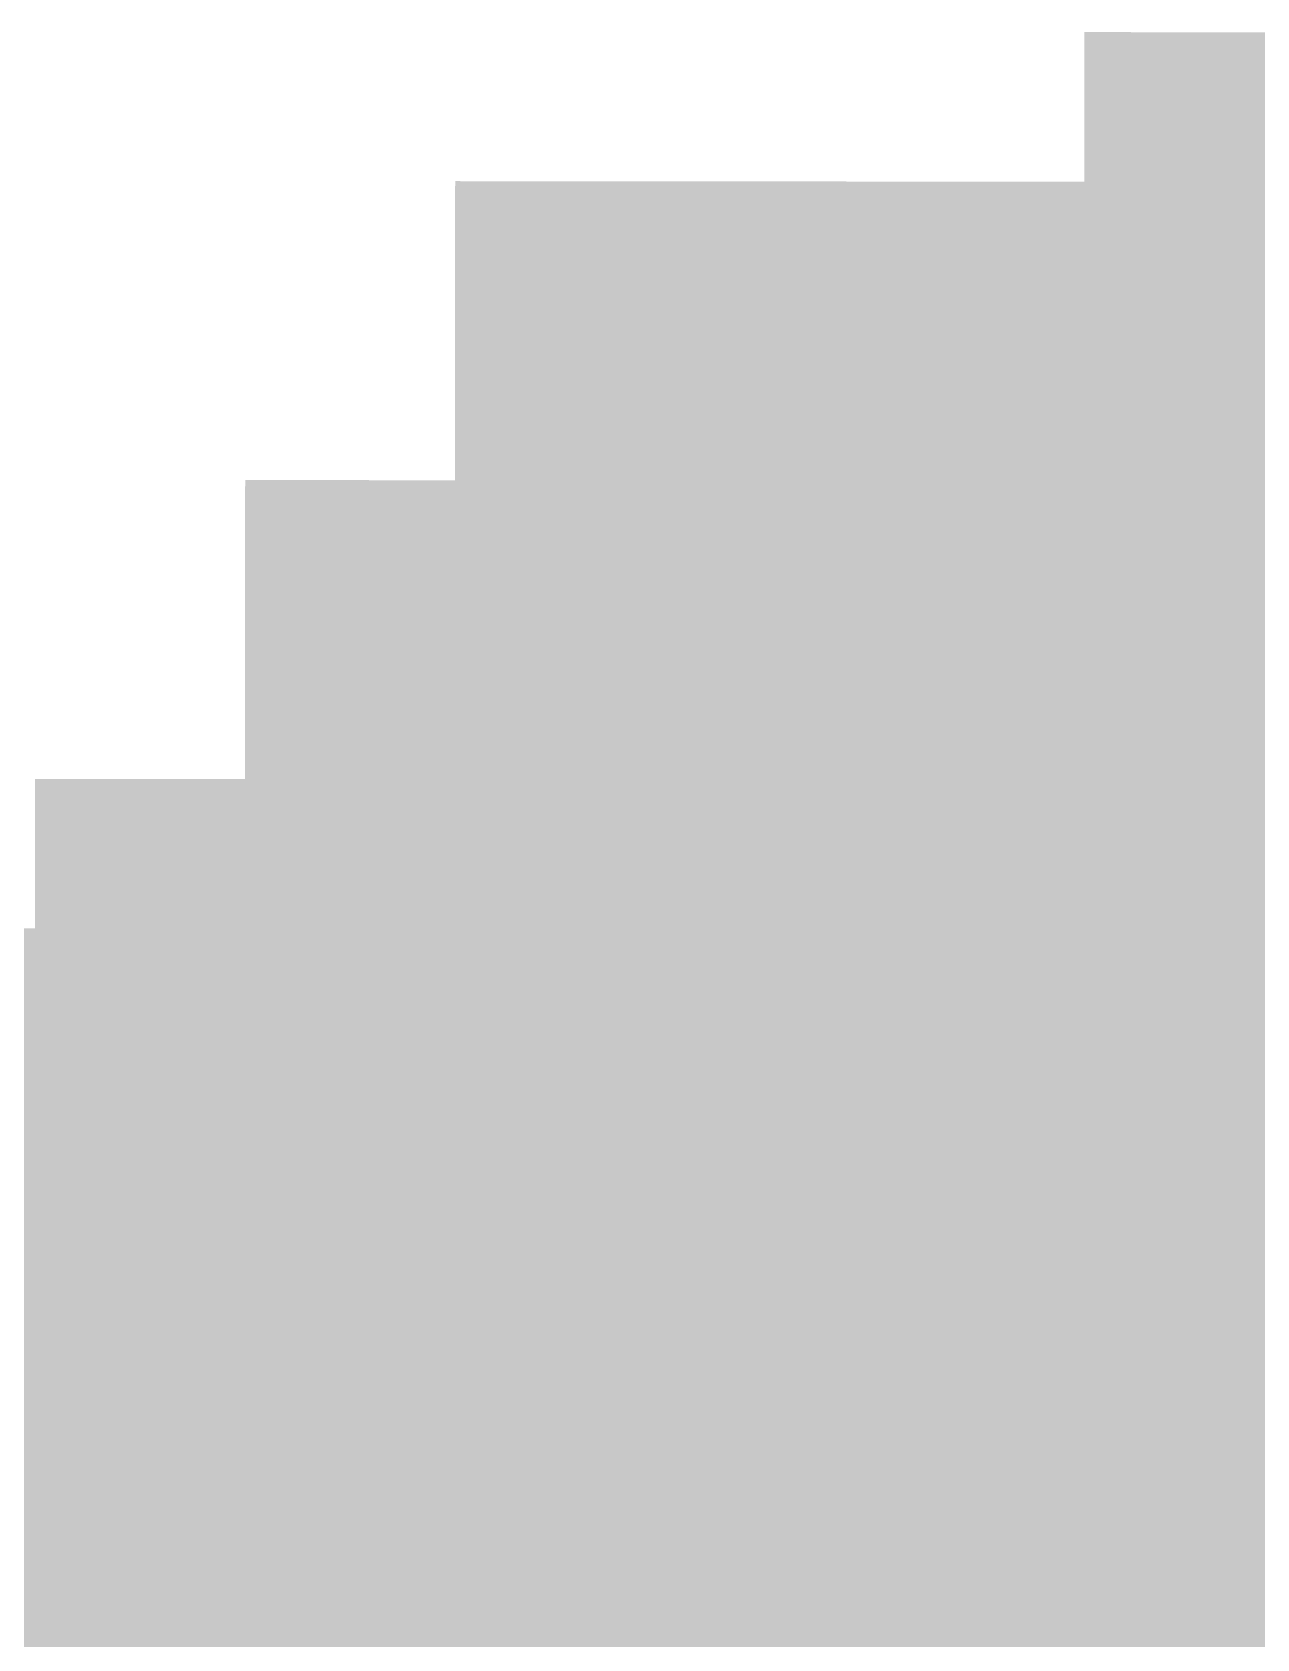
# Model space of a CAD drawing. Header units: inches. Extents: x 267136 to 306747, y 5028981 to 5062930.
# Drawn here: x 297974 to 300818, y 5055380 to 5059111 of the extents above; entities that cross this region are included whole.
import ezdxf

# ---------------------------------------------------------------- set-up
doc = ezdxf.new("R2010")
doc.units = ezdxf.units.IN
doc.header["$MEASUREMENT"] = 0

msp = doc.modelspace()

# ---------------------------------------------------------------- hatches: boundary and pattern name
for points in [[(300904.177, 5058763.413), (300839.247, 5058763.454), (300774.316, 5058763.496), (300709.386, 5058763.538), (300644.456, 5058763.581), (300579.525, 5058763.624), (300449.665, 5058763.714), (300417.199, 5058763.736), (300417.232, 5058810.042), (300417.297, 5058902.653), (300417.362, 5058995.265), (300417.427, 5059087.876), (300417.443, 5059111.029), (300449.907, 5059111.007), (300514.833, 5059110.962), (300579.76, 5059110.917), (300709.614, 5059110.831), (300774.541, 5059110.789), (300839.467, 5059110.747), (300904.394, 5059110.706), (300904.379, 5059087.554), (300904.322, 5058994.942), (300904.264, 5058902.33), (300904.206, 5058809.719), (300904.177, 5058763.413)], [(299442.946, 5058417.203), (299410.479, 5058417.231), (299280.611, 5058417.345), (299215.677, 5058417.402), (299150.743, 5058417.461), (299085.809, 5058417.521), (299020.875, 5058417.58), (298955.941, 5058417.641), (298955.962, 5058440.793), (298956.049, 5058533.404), (298956.136, 5058626.016), (298956.222, 5058718.628), (298956.266, 5058764.934), (299021.196, 5058764.873), (299086.127, 5058764.813), (299215.987, 5058764.695), (299280.918, 5058764.638), (299345.848, 5058764.581), (299410.779, 5058764.524), (299443.244, 5058764.496), (299443.204, 5058718.19), (299443.125, 5058625.579), (299443.045, 5058532.968), (299442.966, 5058440.356), (299442.946, 5058417.203)], [(299929.951, 5058416.805), (299865.017, 5058416.855), (299800.083, 5058416.907), (299670.215, 5058417.013), (299605.281, 5058417.066), (299475.413, 5058417.176), (299442.946, 5058417.203), (299442.966, 5058440.356), (299443.045, 5058532.968), (299443.125, 5058625.579), (299443.204, 5058718.19), (299443.244, 5058764.496), (299475.709, 5058764.469), (299540.639, 5058764.413), (299605.57, 5058764.359), (299670.5, 5058764.306), (299735.43, 5058764.252), (299800.361, 5058764.2), (299865.291, 5058764.148), (299930.221, 5058764.098), (299930.113, 5058625.18), (299930.041, 5058532.568), (299929.969, 5058439.957), (299929.951, 5058416.805)], [(300416.956, 5058416.443), (300384.488, 5058416.467), (300319.555, 5058416.513), (300189.687, 5058416.607), (300124.752, 5058416.655), (300059.819, 5058416.704), (299994.885, 5058416.754), (299929.951, 5058416.805), (299929.969, 5058439.957), (299930.041, 5058532.568), (299930.221, 5058764.098), (299995.152, 5058764.047), (300060.082, 5058763.997), (300125.013, 5058763.948), (300189.943, 5058763.9), (300254.874, 5058763.853), (300384.734, 5058763.759), (300417.199, 5058763.736), (300417.167, 5058717.431), (300417.102, 5058624.819), (300416.972, 5058439.597), (300416.956, 5058416.443)], [(300903.96, 5058416.12), (300839.026, 5058416.161), (300774.092, 5058416.203), (300709.159, 5058416.245), (300644.225, 5058416.288), (300579.291, 5058416.332), (300514.356, 5058416.376), (300449.422, 5058416.421), (300416.956, 5058416.443), (300416.972, 5058439.597), (300417.102, 5058624.819), (300417.167, 5058717.431), (300417.199, 5058763.736), (300449.665, 5058763.714), (300579.525, 5058763.624), (300644.456, 5058763.581), (300709.386, 5058763.538), (300774.316, 5058763.496), (300839.247, 5058763.454), (300904.177, 5058763.413), (300904.148, 5058717.107), (300904.09, 5058624.496), (300904.033, 5058531.885), (300903.975, 5058439.273), (300903.96, 5058416.12)], [(299442.647, 5058069.911), (299410.179, 5058069.938), (299345.241, 5058069.995), (299280.303, 5058070.053), (299215.366, 5058070.11), (299150.428, 5058070.169), (299085.491, 5058070.228), (299020.553, 5058070.287), (298955.615, 5058070.348), (298955.789, 5058255.57), (298955.876, 5058348.182), (298955.941, 5058417.641), (299020.875, 5058417.58), (299085.809, 5058417.521), (299150.743, 5058417.461), (299215.677, 5058417.402), (299345.545, 5058417.288), (299410.479, 5058417.231), (299442.946, 5058417.203), (299442.886, 5058347.745), (299442.807, 5058255.134), (299442.727, 5058162.522), (299442.647, 5058069.911)], [(299929.68, 5058069.512), (299864.742, 5058069.562), (299799.804, 5058069.614), (299734.867, 5058069.667), (299604.991, 5058069.773), (299540.054, 5058069.828), (299475.116, 5058069.883), (299442.647, 5058069.911), (299442.727, 5058162.522), (299442.807, 5058255.134), (299442.886, 5058347.745), (299442.946, 5058417.203), (299475.413, 5058417.176), (299605.281, 5058417.066), (299735.149, 5058416.96), (299800.083, 5058416.907), (299865.017, 5058416.855), (299929.951, 5058416.805), (299929.896, 5058347.346), (299929.824, 5058254.734), (299929.68, 5058069.512)], [(300416.711, 5058069.15), (300384.243, 5058069.174), (300319.305, 5058069.22), (300254.368, 5058069.267), (300189.43, 5058069.314), (300124.492, 5058069.363), (300059.555, 5058069.412), (299994.617, 5058069.462), (299929.68, 5058069.512), (299929.824, 5058254.734), (299929.896, 5058347.346), (299929.951, 5058416.805), (299994.885, 5058416.754), (300059.819, 5058416.704), (300124.752, 5058416.655), (300189.687, 5058416.607), (300319.555, 5058416.513), (300384.488, 5058416.467), (300416.956, 5058416.443), (300416.907, 5058346.985), (300416.777, 5058161.763), (300416.711, 5058069.15)], [(300903.744, 5058068.828), (300838.806, 5058068.869), (300773.869, 5058068.91), (300708.931, 5058068.952), (300643.993, 5058068.995), (300579.056, 5058069.039), (300514.118, 5058069.083), (300449.181, 5058069.128), (300416.711, 5058069.15), (300416.777, 5058161.763), (300416.907, 5058346.985), (300416.956, 5058416.443), (300449.422, 5058416.421), (300514.356, 5058416.376), (300579.291, 5058416.332), (300644.225, 5058416.288), (300709.159, 5058416.245), (300774.092, 5058416.203), (300839.026, 5058416.161), (300903.96, 5058416.12), (300903.917, 5058346.662), (300903.859, 5058254.051), (300903.801, 5058161.439), (300903.744, 5058068.828)], [(298955.29, 5057723.056), (298890.349, 5057723.116), (298825.408, 5057723.179), (298760.467, 5057723.241), (298695.526, 5057723.304), (298630.584, 5057723.368), (298565.643, 5057723.433), (298500.702, 5057723.497), (298468.231, 5057723.53), (298468.302, 5057792.989), (298468.396, 5057885.601), (298468.49, 5057978.212), (298468.583, 5058070.823), (298501.052, 5058070.79), (298565.99, 5058070.725), (298630.927, 5058070.66), (298695.865, 5058070.597), (298760.803, 5058070.533), (298825.74, 5058070.471), (298890.678, 5058070.409), (298955.615, 5058070.348), (298955.529, 5057977.736), (298955.355, 5057792.514), (298955.29, 5057723.056)], [(299442.35, 5057722.618), (299409.879, 5057722.646), (299279.997, 5057722.76), (299215.055, 5057722.817), (299150.114, 5057722.876), (299085.173, 5057722.936), (299020.232, 5057722.995), (298955.29, 5057723.056), (298955.355, 5057792.514), (298955.529, 5057977.736), (298955.615, 5058070.348), (299020.553, 5058070.287), (299085.491, 5058070.228), (299150.428, 5058070.169), (299215.366, 5058070.11), (299280.303, 5058070.053), (299345.241, 5058069.995), (299410.179, 5058069.938), (299442.647, 5058069.911), (299442.568, 5057977.3), (299442.489, 5057884.688), (299442.409, 5057792.077), (299442.35, 5057722.618)], [(299929.409, 5057722.22), (299864.468, 5057722.271), (299799.526, 5057722.322), (299734.585, 5057722.374), (299669.644, 5057722.428), (299604.703, 5057722.481), (299539.761, 5057722.535), (299474.82, 5057722.591), (299442.35, 5057722.618), (299442.409, 5057792.077), (299442.489, 5057884.688), (299442.568, 5057977.3), (299442.647, 5058069.911), (299475.116, 5058069.883), (299540.054, 5058069.828), (299604.991, 5058069.773), (299734.867, 5058069.667), (299799.804, 5058069.614), (299864.742, 5058069.562), (299929.68, 5058069.512), (299929.607, 5057976.9), (299929.463, 5057791.678), (299929.409, 5057722.22)], [(300416.468, 5057721.858), (300383.997, 5057721.881), (300254.115, 5057721.975), (300189.173, 5057722.022), (300124.232, 5057722.07), (300059.291, 5057722.119), (299994.35, 5057722.169), (299929.409, 5057722.22), (299929.463, 5057791.678), (299929.607, 5057976.9), (299929.68, 5058069.512), (299994.617, 5058069.462), (300059.555, 5058069.412), (300124.492, 5058069.363), (300189.43, 5058069.314), (300254.368, 5058069.267), (300319.305, 5058069.22), (300384.243, 5058069.174), (300416.711, 5058069.15), (300416.646, 5057976.539), (300416.582, 5057883.928), (300416.517, 5057791.317), (300416.468, 5057721.858)], [(300903.527, 5057721.535), (300838.585, 5057721.576), (300773.645, 5057721.618), (300708.703, 5057721.66), (300578.821, 5057721.746), (300513.879, 5057721.791), (300448.938, 5057721.836), (300416.468, 5057721.858), (300416.517, 5057791.317), (300416.582, 5057883.928), (300416.646, 5057976.539), (300416.711, 5058069.15), (300449.181, 5058069.128), (300514.118, 5058069.083), (300579.056, 5058069.039), (300643.993, 5058068.995), (300708.931, 5058068.952), (300773.869, 5058068.91), (300838.806, 5058068.869), (300903.744, 5058068.828), (300903.686, 5057976.217), (300903.628, 5057883.605), (300903.57, 5057790.994), (300903.527, 5057721.535)], [(298954.965, 5057375.763), (298890.021, 5057375.824), (298760.131, 5057375.948), (298695.186, 5057376.012), (298630.241, 5057376.075), (298565.296, 5057376.14), (298500.352, 5057376.205), (298467.879, 5057376.238), (298467.926, 5057422.544), (298468.02, 5057515.155), (298468.114, 5057607.767), (298468.208, 5057700.378), (298468.231, 5057723.53), (298500.702, 5057723.497), (298565.643, 5057723.433), (298630.584, 5057723.368), (298695.526, 5057723.304), (298760.467, 5057723.241), (298825.408, 5057723.179), (298890.349, 5057723.116), (298955.29, 5057723.056), (298955.269, 5057699.902), (298955.095, 5057514.68), (298955.009, 5057422.068), (298954.965, 5057375.763)], [(299442.052, 5057375.326), (299409.579, 5057375.354), (299344.634, 5057375.41), (299279.689, 5057375.468), (299214.745, 5057375.525), (299084.855, 5057375.643), (298954.965, 5057375.763), (298955.009, 5057422.068), (298955.095, 5057514.68), (298955.269, 5057699.902), (298955.29, 5057723.056), (299020.232, 5057722.995), (299085.173, 5057722.936), (299150.114, 5057722.876), (299215.055, 5057722.817), (299279.997, 5057722.76), (299409.879, 5057722.646), (299442.35, 5057722.618), (299442.33, 5057699.466), (299442.25, 5057606.854), (299442.171, 5057514.243), (299442.091, 5057421.632), (299442.052, 5057375.326)], [(299929.138, 5057374.927), (299864.193, 5057374.979), (299799.248, 5057375.03), (299734.303, 5057375.082), (299669.358, 5057375.135), (299604.414, 5057375.188), (299539.469, 5057375.243), (299474.524, 5057375.299), (299442.052, 5057375.326), (299442.091, 5057421.632), (299442.171, 5057514.243), (299442.25, 5057606.854), (299442.33, 5057699.466), (299442.35, 5057722.618), (299474.82, 5057722.591), (299539.761, 5057722.535), (299604.703, 5057722.481), (299669.644, 5057722.428), (299734.585, 5057722.374), (299799.526, 5057722.322), (299864.468, 5057722.271), (299929.409, 5057722.22), (299929.391, 5057699.066), (299929.318, 5057606.455), (299929.246, 5057513.844), (299929.174, 5057421.232), (299929.138, 5057374.927)], [(300416.224, 5057374.566), (300383.751, 5057374.589), (300318.807, 5057374.636), (300253.862, 5057374.683), (300188.917, 5057374.729), (300059.027, 5057374.827), (299994.083, 5057374.877), (299929.138, 5057374.927), (299929.174, 5057421.232), (299929.246, 5057513.844), (299929.318, 5057606.455), (299929.391, 5057699.066), (299929.409, 5057722.22), (299994.35, 5057722.169), (300059.291, 5057722.119), (300124.232, 5057722.07), (300189.173, 5057722.022), (300254.115, 5057721.975), (300383.997, 5057721.881), (300416.468, 5057721.858), (300416.452, 5057698.706), (300416.387, 5057606.095), (300416.321, 5057513.483), (300416.256, 5057420.872), (300416.224, 5057374.566)], [(300903.31, 5057374.243), (300838.365, 5057374.284), (300773.42, 5057374.325), (300708.476, 5057374.368), (300578.586, 5057374.454), (300448.696, 5057374.544), (300416.224, 5057374.566), (300416.256, 5057420.872), (300416.321, 5057513.483), (300416.387, 5057606.095), (300416.452, 5057698.706), (300416.468, 5057721.858), (300448.938, 5057721.836), (300513.879, 5057721.791), (300578.821, 5057721.746), (300708.703, 5057721.66), (300773.645, 5057721.618), (300838.585, 5057721.576), (300903.527, 5057721.535), (300903.513, 5057698.383), (300903.455, 5057605.771), (300903.339, 5057420.549), (300903.31, 5057374.243)], [(298467.527, 5057028.946), (298435.053, 5057028.979), (298370.104, 5057029.046), (298305.156, 5057029.113), (298240.207, 5057029.181), (298175.259, 5057029.249), (298110.31, 5057029.318), (298045.362, 5057029.389), (297980.414, 5057029.459), (297980.439, 5057052.612), (297980.742, 5057330.445), (297980.793, 5057376.751), (298045.738, 5057376.681), (298110.682, 5057376.61), (298175.627, 5057376.541), (298305.517, 5057376.405), (298435.407, 5057376.271), (298467.879, 5057376.238), (298467.832, 5057329.933), (298467.738, 5057237.321), (298467.55, 5057052.099), (298467.527, 5057028.946)], [(298954.64, 5057028.471), (298889.692, 5057028.532), (298824.743, 5057028.594), (298759.795, 5057028.656), (298694.846, 5057028.72), (298629.898, 5057028.783), (298564.949, 5057028.848), (298500.001, 5057028.913), (298467.527, 5057028.946), (298467.55, 5057052.099), (298467.738, 5057237.321), (298467.832, 5057329.933), (298467.879, 5057376.238), (298500.352, 5057376.205), (298565.296, 5057376.14), (298630.241, 5057376.075), (298695.186, 5057376.012), (298760.131, 5057375.948), (298890.021, 5057375.824), (298954.965, 5057375.763), (298954.922, 5057329.458), (298954.835, 5057236.847), (298954.749, 5057144.235), (298954.662, 5057051.624), (298954.64, 5057028.471)], [(299441.753, 5057028.034), (299409.279, 5057028.062), (299344.331, 5057028.118), (299279.382, 5057028.176), (299214.434, 5057028.233), (299149.486, 5057028.292), (299084.537, 5057028.351), (299019.589, 5057028.41), (298954.64, 5057028.471), (298954.662, 5057051.624), (298954.749, 5057144.235), (298954.835, 5057236.847), (298954.922, 5057329.458), (298954.965, 5057375.763), (299084.855, 5057375.643), (299214.745, 5057375.525), (299279.689, 5057375.468), (299344.634, 5057375.41), (299409.579, 5057375.354), (299442.052, 5057375.326), (299442.012, 5057329.021), (299441.932, 5057236.409), (299441.853, 5057143.798), (299441.773, 5057051.187), (299441.753, 5057028.034)], [(299928.867, 5057027.635), (299863.918, 5057027.687), (299798.97, 5057027.738), (299734.021, 5057027.79), (299604.125, 5057027.896), (299539.176, 5057027.951), (299474.228, 5057028.006), (299441.753, 5057028.034), (299441.773, 5057051.187), (299441.853, 5057143.798), (299441.932, 5057236.409), (299442.012, 5057329.021), (299442.052, 5057375.326), (299474.524, 5057375.299), (299539.469, 5057375.243), (299604.414, 5057375.188), (299669.358, 5057375.135), (299734.303, 5057375.082), (299799.248, 5057375.03), (299864.193, 5057374.979), (299929.138, 5057374.927), (299929.102, 5057328.621), (299929.029, 5057236.011), (299928.957, 5057143.399), (299928.885, 5057050.788), (299928.867, 5057027.635)], [(300415.98, 5057027.274), (300383.506, 5057027.297), (300318.558, 5057027.344), (300253.609, 5057027.391), (300188.661, 5057027.437), (300123.712, 5057027.486), (300058.764, 5057027.535), (299993.815, 5057027.585), (299928.867, 5057027.635), (299928.885, 5057050.788), (299928.957, 5057143.399), (299929.029, 5057236.011), (299929.102, 5057328.621), (299929.138, 5057374.927), (299994.083, 5057374.877), (300059.027, 5057374.827), (300188.917, 5057374.729), (300253.862, 5057374.683), (300318.807, 5057374.636), (300383.751, 5057374.589), (300416.224, 5057374.566), (300416.191, 5057328.261), (300416.126, 5057235.649), (300416.062, 5057143.038), (300415.997, 5057050.427), (300415.98, 5057027.274)], [(300903.093, 5057026.951), (300838.145, 5057026.992), (300773.197, 5057027.033), (300708.248, 5057027.076), (300643.3, 5057027.119), (300578.351, 5057027.162), (300513.403, 5057027.206), (300448.454, 5057027.251), (300415.98, 5057027.274), (300415.997, 5057050.427), (300416.062, 5057143.038), (300416.126, 5057235.649), (300416.191, 5057328.261), (300416.224, 5057374.566), (300448.696, 5057374.544), (300578.586, 5057374.454), (300708.476, 5057374.368), (300773.42, 5057374.325), (300903.31, 5057374.243), (300903.281, 5057327.937), (300903.224, 5057235.326), (300903.108, 5057050.104), (300903.093, 5057026.951)], [(297980.034, 5056682.167), (297915.082, 5056682.238), (297850.13, 5056682.311), (297785.178, 5056682.383), (297720.226, 5056682.456), (297590.322, 5056682.604), (297525.37, 5056682.681), (297492.894, 5056682.718), (297493.002, 5056775.329), (297493.111, 5056867.94), (297493.219, 5056960.552), (297493.3, 5057030.01), (297525.774, 5057029.972), (297590.723, 5057029.896), (297655.671, 5057029.822), (297720.62, 5057029.748), (297785.568, 5057029.675), (297850.517, 5057029.603), (297915.465, 5057029.53), (297980.414, 5057029.459), (297980.338, 5056960.001), (297980.237, 5056867.39), (297980.135, 5056774.778), (297980.034, 5056682.167)], [(298467.175, 5056681.654), (298434.699, 5056681.687), (298369.747, 5056681.754), (298304.794, 5056681.821), (298239.843, 5056681.889), (298174.89, 5056681.957), (298109.938, 5056682.026), (298044.986, 5056682.097), (297980.034, 5056682.167), (297980.135, 5056774.778), (297980.237, 5056867.39), (297980.338, 5056960.001), (297980.414, 5057029.459), (298045.362, 5057029.389), (298110.31, 5057029.318), (298175.259, 5057029.249), (298240.207, 5057029.181), (298305.156, 5057029.113), (298370.104, 5057029.046), (298435.053, 5057028.979), (298467.527, 5057028.946), (298467.456, 5056959.487), (298467.363, 5056866.877), (298467.269, 5056774.266), (298467.175, 5056681.654)], [(298954.315, 5056681.18), (298889.363, 5056681.24), (298759.459, 5056681.364), (298694.507, 5056681.428), (298629.555, 5056681.491), (298564.603, 5056681.557), (298499.651, 5056681.621), (298467.175, 5056681.654), (298467.269, 5056774.266), (298467.363, 5056866.877), (298467.456, 5056959.487), (298467.527, 5057028.946), (298500.001, 5057028.913), (298564.949, 5057028.848), (298629.898, 5057028.783), (298694.846, 5057028.72), (298759.795, 5057028.656), (298824.743, 5057028.594), (298889.692, 5057028.532), (298954.64, 5057028.471), (298954.575, 5056959.013), (298954.489, 5056866.401), (298954.402, 5056773.79), (298954.315, 5056681.18)], [(299441.456, 5056680.742), (299408.979, 5056680.771), (299344.027, 5056680.826), (299279.075, 5056680.884), (299214.123, 5056680.941), (299084.219, 5056681.059), (299019.267, 5056681.119), (298954.315, 5056681.18), (298954.402, 5056773.79), (298954.489, 5056866.401), (298954.575, 5056959.013), (298954.64, 5057028.471), (299019.589, 5057028.41), (299084.537, 5057028.351), (299149.486, 5057028.292), (299214.434, 5057028.233), (299279.382, 5057028.176), (299344.331, 5057028.118), (299409.279, 5057028.062), (299441.753, 5057028.034), (299441.694, 5056958.576), (299441.615, 5056865.965), (299441.535, 5056773.354), (299441.456, 5056680.742)], [(299928.596, 5056680.344), (299863.644, 5056680.395), (299798.692, 5056680.446), (299733.74, 5056680.498), (299668.788, 5056680.552), (299603.836, 5056680.605), (299538.884, 5056680.659), (299473.931, 5056680.715), (299441.456, 5056680.742), (299441.535, 5056773.354), (299441.615, 5056865.965), (299441.694, 5056958.576), (299441.753, 5057028.034), (299474.228, 5057028.006), (299539.176, 5057027.951), (299604.125, 5057027.896), (299734.021, 5057027.79), (299798.97, 5057027.738), (299863.918, 5057027.687), (299928.867, 5057027.635), (299928.812, 5056958.177), (299928.74, 5056865.565), (299928.668, 5056772.954), (299928.596, 5056680.344)], [(300415.736, 5056679.982), (300383.26, 5056680.005), (300253.356, 5056680.099), (300188.404, 5056680.146), (300123.452, 5056680.194), (300058.5, 5056680.243), (299993.548, 5056680.293), (299928.596, 5056680.344), (299928.668, 5056772.954), (299928.74, 5056865.565), (299928.812, 5056958.177), (299928.867, 5057027.635), (299993.815, 5057027.585), (300058.764, 5057027.535), (300123.712, 5057027.486), (300188.661, 5057027.437), (300253.609, 5057027.391), (300318.558, 5057027.344), (300383.506, 5057027.297), (300415.98, 5057027.274), (300415.931, 5056957.815), (300415.866, 5056865.204), (300415.801, 5056772.594), (300415.736, 5056679.982)], [(300902.876, 5056679.659), (300837.925, 5056679.7), (300708.021, 5056679.784), (300643.068, 5056679.827), (300578.116, 5056679.87), (300513.165, 5056679.915), (300448.212, 5056679.96), (300415.736, 5056679.982), (300415.801, 5056772.594), (300415.866, 5056865.204), (300415.931, 5056957.815), (300415.98, 5057027.274), (300448.454, 5057027.251), (300513.403, 5057027.206), (300578.351, 5057027.162), (300643.3, 5057027.119), (300708.248, 5057027.076), (300773.197, 5057027.033), (300903.093, 5057026.951), (300903.05, 5056957.493), (300902.992, 5056864.882), (300902.935, 5056772.271), (300902.876, 5056679.659)], [(297979.655, 5056334.876), (297914.699, 5056334.947), (297849.744, 5056335.019), (297719.832, 5056335.165), (297654.877, 5056335.238), (297589.921, 5056335.313), (297524.965, 5056335.389), (297492.488, 5056335.427), (297492.569, 5056404.885), (297492.677, 5056497.496), (297492.786, 5056590.107), (297492.894, 5056682.718), (297525.37, 5056682.681), (297590.322, 5056682.604), (297720.226, 5056682.456), (297785.178, 5056682.383), (297850.13, 5056682.311), (297915.082, 5056682.238), (297980.034, 5056682.167), (297979.731, 5056404.334), (297979.655, 5056334.876)], [(298466.823, 5056334.362), (298434.345, 5056334.396), (298369.389, 5056334.462), (298304.433, 5056334.529), (298239.478, 5056334.598), (298174.522, 5056334.666), (298109.566, 5056334.735), (298044.611, 5056334.805), (297979.655, 5056334.876), (297979.731, 5056404.334), (297980.034, 5056682.167), (298044.986, 5056682.097), (298109.938, 5056682.026), (298174.89, 5056681.957), (298239.843, 5056681.889), (298304.794, 5056681.821), (298369.747, 5056681.754), (298434.699, 5056681.687), (298467.175, 5056681.654), (298466.893, 5056403.821), (298466.823, 5056334.362)], [(298953.99, 5056333.888), (298889.034, 5056333.948), (298824.079, 5056334.011), (298759.123, 5056334.073), (298694.167, 5056334.136), (298629.212, 5056334.2), (298499.3, 5056334.33), (298466.823, 5056334.362), (298466.893, 5056403.821), (298467.175, 5056681.654), (298499.651, 5056681.621), (298564.603, 5056681.557), (298629.555, 5056681.491), (298694.507, 5056681.428), (298759.459, 5056681.364), (298889.363, 5056681.24), (298954.315, 5056681.18), (298954.228, 5056588.568), (298954.142, 5056495.957), (298954.055, 5056403.346), (298953.99, 5056333.888)], [(299441.157, 5056333.45), (299408.68, 5056333.479), (299343.724, 5056333.535), (299278.768, 5056333.592), (299213.813, 5056333.649), (299148.857, 5056333.708), (299083.901, 5056333.768), (299018.946, 5056333.827), (298953.99, 5056333.888), (298954.055, 5056403.346), (298954.142, 5056495.957), (298954.228, 5056588.568), (298954.315, 5056681.18), (299019.267, 5056681.119), (299084.219, 5056681.059), (299214.123, 5056680.941), (299279.075, 5056680.884), (299344.027, 5056680.826), (299408.979, 5056680.771), (299441.456, 5056680.742), (299441.376, 5056588.131), (299441.297, 5056495.52), (299441.217, 5056402.909), (299441.157, 5056333.45)], [(299928.325, 5056333.052), (299863.369, 5056333.103), (299798.414, 5056333.154), (299668.502, 5056333.26), (299603.547, 5056333.313), (299473.635, 5056333.423), (299441.157, 5056333.45), (299441.217, 5056402.909), (299441.297, 5056495.52), (299441.376, 5056588.131), (299441.456, 5056680.742), (299473.931, 5056680.715), (299538.884, 5056680.659), (299603.836, 5056680.605), (299668.788, 5056680.552), (299733.74, 5056680.498), (299798.692, 5056680.446), (299928.596, 5056680.344), (299928.524, 5056587.732), (299928.451, 5056495.121), (299928.379, 5056402.51), (299928.325, 5056333.052)], [(300415.493, 5056332.69), (300383.015, 5056332.714), (300318.059, 5056332.76), (300253.104, 5056332.807), (300188.147, 5056332.854), (300123.192, 5056332.902), (300058.236, 5056332.951), (299993.281, 5056333.001), (299928.325, 5056333.052), (299928.379, 5056402.51), (299928.451, 5056495.121), (299928.524, 5056587.732), (299928.596, 5056680.344), (299993.548, 5056680.293), (300058.5, 5056680.243), (300123.452, 5056680.194), (300188.404, 5056680.146), (300318.308, 5056680.052), (300383.26, 5056680.005), (300415.736, 5056679.982), (300415.541, 5056402.149), (300415.493, 5056332.69)], [(300902.66, 5056332.367), (300837.704, 5056332.408), (300772.749, 5056332.45), (300707.793, 5056332.492), (300642.837, 5056332.535), (300577.882, 5056332.579), (300512.926, 5056332.623), (300447.97, 5056332.668), (300415.493, 5056332.69), (300415.541, 5056402.149), (300415.736, 5056679.982), (300448.212, 5056679.96), (300513.165, 5056679.915), (300578.116, 5056679.87), (300643.068, 5056679.827), (300708.021, 5056679.784), (300837.925, 5056679.7), (300902.876, 5056679.659), (300902.819, 5056587.048), (300902.703, 5056401.826), (300902.66, 5056332.367)], [(297979.276, 5055987.584), (297914.317, 5055987.655), (297849.357, 5055987.728), (297784.398, 5055987.8), (297719.439, 5055987.873), (297654.479, 5055987.947), (297589.52, 5055988.021), (297524.561, 5055988.097), (297492.081, 5055988.135), (297492.135, 5056034.44), (297492.244, 5056127.052), (297492.352, 5056219.663), (297492.46, 5056312.273), (297492.488, 5056335.427), (297524.965, 5056335.389), (297589.921, 5056335.313), (297654.877, 5056335.238), (297719.832, 5056335.165), (297849.744, 5056335.019), (297914.699, 5056334.947), (297979.655, 5056334.876), (297979.63, 5056311.723), (297979.529, 5056219.111), (297979.427, 5056126.501), (297979.326, 5056033.89), (297979.276, 5055987.584)], [(298466.47, 5055987.071), (298433.991, 5055987.104), (298369.031, 5055987.171), (298304.072, 5055987.238), (298174.154, 5055987.374), (298109.194, 5055987.443), (298044.235, 5055987.514), (297979.276, 5055987.584), (297979.326, 5056033.89), (297979.427, 5056126.501), (297979.529, 5056219.111), (297979.63, 5056311.723), (297979.655, 5056334.876), (298044.611, 5056334.805), (298109.566, 5056334.735), (298174.522, 5056334.666), (298239.478, 5056334.598), (298304.433, 5056334.529), (298369.389, 5056334.462), (298434.345, 5056334.396), (298466.823, 5056334.362), (298466.799, 5056311.21), (298466.705, 5056218.599), (298466.611, 5056125.987), (298466.517, 5056033.377), (298466.47, 5055987.071)], [(298953.665, 5055986.596), (298888.706, 5055986.657), (298823.746, 5055986.719), (298758.787, 5055986.781), (298693.828, 5055986.845), (298628.869, 5055986.908), (298563.909, 5055986.973), (298498.95, 5055987.038), (298466.47, 5055987.071), (298466.517, 5056033.377), (298466.611, 5056125.987), (298466.705, 5056218.599), (298466.799, 5056311.21), (298466.823, 5056334.362), (298499.3, 5056334.33), (298629.212, 5056334.2), (298694.167, 5056334.136), (298759.123, 5056334.073), (298824.079, 5056334.011), (298889.034, 5056333.948), (298953.99, 5056333.888), (298953.968, 5056310.734), (298953.882, 5056218.124), (298953.795, 5056125.513), (298953.708, 5056032.901), (298953.665, 5055986.596)], [(299440.86, 5055986.159), (299408.38, 5055986.187), (299343.421, 5055986.243), (299278.461, 5055986.301), (299213.502, 5055986.358), (299148.543, 5055986.417), (299083.583, 5055986.476), (299018.624, 5055986.535), (298953.665, 5055986.596), (298953.708, 5056032.901), (298953.795, 5056125.513), (298953.882, 5056218.124), (298953.968, 5056310.734), (298953.99, 5056333.888), (299018.946, 5056333.827), (299083.901, 5056333.768), (299148.857, 5056333.708), (299213.813, 5056333.649), (299278.768, 5056333.592), (299343.724, 5056333.535), (299408.68, 5056333.479), (299441.157, 5056333.45), (299441.138, 5056310.298), (299441.058, 5056217.687), (299440.979, 5056125.076), (299440.899, 5056032.465), (299440.86, 5055986.159)], [(299928.054, 5055985.76), (299863.095, 5055985.812), (299798.135, 5055985.863), (299733.176, 5055985.915), (299603.258, 5055986.021), (299538.298, 5055986.076), (299473.339, 5055986.131), (299440.86, 5055986.159), (299440.899, 5056032.465), (299440.979, 5056125.076), (299441.058, 5056217.687), (299441.138, 5056310.298), (299441.157, 5056333.45), (299473.635, 5056333.423), (299603.547, 5056333.313), (299668.502, 5056333.26), (299798.414, 5056333.154), (299863.369, 5056333.103), (299928.325, 5056333.052), (299928.307, 5056309.898), (299928.235, 5056217.288), (299928.162, 5056124.677), (299928.09, 5056032.065), (299928.054, 5055985.76)], [(300415.249, 5055985.399), (300382.769, 5055985.422), (300252.851, 5055985.516), (300187.891, 5055985.562), (300057.973, 5055985.66), (299993.013, 5055985.71), (299928.054, 5055985.76), (299928.09, 5056032.065), (299928.162, 5056124.677), (299928.235, 5056217.288), (299928.307, 5056309.898), (299928.325, 5056333.052), (299993.281, 5056333.001), (300058.236, 5056332.951), (300123.192, 5056332.902), (300188.147, 5056332.854), (300253.104, 5056332.807), (300318.059, 5056332.76), (300383.015, 5056332.714), (300415.493, 5056332.69), (300415.476, 5056309.538), (300415.411, 5056216.927), (300415.346, 5056124.315), (300415.281, 5056031.705), (300415.249, 5055985.399)], [(300902.443, 5055985.076), (300837.484, 5055985.117), (300772.525, 5055985.158), (300707.565, 5055985.201), (300577.647, 5055985.287), (300512.687, 5055985.331), (300447.729, 5055985.376), (300415.249, 5055985.399), (300415.281, 5056031.705), (300415.346, 5056124.315), (300415.411, 5056216.927), (300415.476, 5056309.538), (300415.493, 5056332.69), (300447.97, 5056332.668), (300512.926, 5056332.623), (300577.882, 5056332.579), (300642.837, 5056332.535), (300707.793, 5056332.492), (300772.749, 5056332.45), (300837.704, 5056332.408), (300902.66, 5056332.367), (300902.646, 5056309.215), (300902.472, 5056031.382), (300902.443, 5055985.076)], [(297978.897, 5055640.293), (297913.934, 5055640.364), (297848.971, 5055640.436), (297719.045, 5055640.582), (297589.119, 5055640.73), (297524.156, 5055640.806), (297491.675, 5055640.844), (297491.702, 5055663.996), (297491.81, 5055756.607), (297491.919, 5055849.219), (297492.027, 5055941.829), (297492.081, 5055988.135), (297524.561, 5055988.097), (297589.52, 5055988.021), (297654.479, 5055987.947), (297719.439, 5055987.873), (297784.398, 5055987.8), (297849.357, 5055987.728), (297914.317, 5055987.655), (297979.276, 5055987.584), (297979.225, 5055941.278), (297979.124, 5055848.668), (297979.023, 5055756.057), (297978.922, 5055663.445), (297978.897, 5055640.293)], [(298466.118, 5055639.78), (298433.637, 5055639.812), (298303.711, 5055639.946), (298238.748, 5055640.015), (298173.785, 5055640.083), (298108.822, 5055640.152), (298043.859, 5055640.223), (297978.897, 5055640.293), (297978.922, 5055663.445), (297979.023, 5055756.057), (297979.124, 5055848.668), (297979.225, 5055941.278), (297979.276, 5055987.584), (298044.235, 5055987.514), (298109.194, 5055987.443), (298174.154, 5055987.374), (298304.072, 5055987.238), (298369.031, 5055987.171), (298433.991, 5055987.104), (298466.47, 5055987.071), (298466.423, 5055940.766), (298466.33, 5055848.154), (298466.236, 5055755.544), (298466.142, 5055662.933), (298466.118, 5055639.78)], [(298953.34, 5055639.305), (298888.377, 5055639.366), (298758.451, 5055639.49), (298693.488, 5055639.554), (298628.525, 5055639.617), (298563.562, 5055639.682), (298498.6, 5055639.747), (298466.118, 5055639.78), (298466.142, 5055662.933), (298466.236, 5055755.544), (298466.33, 5055848.154), (298466.423, 5055940.766), (298466.47, 5055987.071), (298498.95, 5055987.038), (298563.909, 5055986.973), (298628.869, 5055986.908), (298693.828, 5055986.845), (298758.787, 5055986.781), (298823.746, 5055986.719), (298888.706, 5055986.657), (298953.665, 5055986.596), (298953.622, 5055940.291), (298953.535, 5055847.68), (298953.448, 5055755.068), (298953.362, 5055662.458), (298953.34, 5055639.305)], [(299440.562, 5055638.868), (299408.08, 5055638.896), (299343.117, 5055638.952), (299278.154, 5055639.009), (299213.191, 5055639.067), (299148.229, 5055639.125), (299083.266, 5055639.185), (299018.303, 5055639.244), (298953.34, 5055639.305), (298953.362, 5055662.458), (298953.448, 5055755.068), (298953.535, 5055847.68), (298953.622, 5055940.291), (298953.665, 5055986.596), (299018.624, 5055986.535), (299083.583, 5055986.476), (299148.543, 5055986.417), (299213.502, 5055986.358), (299278.461, 5055986.301), (299343.421, 5055986.243), (299408.38, 5055986.187), (299440.86, 5055986.159), (299440.82, 5055939.854), (299440.74, 5055847.242), (299440.661, 5055754.632), (299440.582, 5055662.021), (299440.562, 5055638.868)], [(299927.783, 5055638.469), (299862.82, 5055638.52), (299797.857, 5055638.571), (299732.895, 5055638.624), (299602.969, 5055638.73), (299473.043, 5055638.84), (299440.562, 5055638.868), (299440.582, 5055662.021), (299440.661, 5055754.632), (299440.74, 5055847.242), (299440.82, 5055939.854), (299440.86, 5055986.159), (299473.339, 5055986.131), (299538.298, 5055986.076), (299603.258, 5055986.021), (299733.176, 5055985.915), (299798.135, 5055985.863), (299863.095, 5055985.812), (299928.054, 5055985.76), (299928.018, 5055939.455), (299927.946, 5055846.844), (299927.874, 5055754.232), (299927.801, 5055661.622), (299927.783, 5055638.469)], [(300415.005, 5055638.107), (300382.523, 5055638.131), (300317.561, 5055638.177), (300187.635, 5055638.271), (300057.709, 5055638.369), (299927.783, 5055638.469), (299927.801, 5055661.622), (299927.874, 5055754.232), (299927.946, 5055846.844), (299928.018, 5055939.455), (299928.054, 5055985.76), (299993.013, 5055985.71), (300057.973, 5055985.66), (300187.891, 5055985.562), (300252.851, 5055985.516), (300382.769, 5055985.422), (300415.249, 5055985.399), (300415.216, 5055939.094), (300415.151, 5055846.482), (300415.086, 5055753.872), (300415.021, 5055661.261), (300415.005, 5055638.107)], [(300902.227, 5055637.785), (300837.264, 5055637.826), (300772.301, 5055637.867), (300707.338, 5055637.909), (300642.375, 5055637.952), (300512.449, 5055638.04), (300447.486, 5055638.085), (300415.005, 5055638.107), (300415.021, 5055661.261), (300415.086, 5055753.872), (300415.151, 5055846.482), (300415.216, 5055939.094), (300415.249, 5055985.399), (300447.729, 5055985.376), (300512.687, 5055985.331), (300577.647, 5055985.287), (300707.565, 5055985.201), (300772.525, 5055985.158), (300902.443, 5055985.076), (300902.415, 5055938.771), (300902.356, 5055846.159), (300902.299, 5055753.549), (300902.241, 5055660.937), (300902.227, 5055637.785)], [(297978.517, 5055293.001), (297913.551, 5055293.073), (297848.584, 5055293.145), (297783.618, 5055293.218), (297718.651, 5055293.291), (297653.685, 5055293.365), (297588.718, 5055293.439), (297491.269, 5055293.553), (297491.377, 5055386.164), (297491.485, 5055478.774), (297491.594, 5055571.386), (297491.675, 5055640.844), (297524.156, 5055640.806), (297589.119, 5055640.73), (297719.045, 5055640.582), (297848.971, 5055640.436), (297913.934, 5055640.364), (297978.897, 5055640.293), (297978.821, 5055570.835), (297978.619, 5055385.613), (297978.517, 5055293.001)], [(298465.766, 5055292.489), (298433.283, 5055292.522), (298368.316, 5055292.588), (298303.35, 5055292.655), (298238.383, 5055292.723), (298173.417, 5055292.792), (298108.45, 5055292.861), (298043.484, 5055292.931), (297978.517, 5055293.001), (297978.619, 5055385.613), (297978.821, 5055570.835), (297978.897, 5055640.293), (298043.859, 5055640.223), (298108.822, 5055640.152), (298173.785, 5055640.083), (298238.748, 5055640.015), (298303.711, 5055639.946), (298433.637, 5055639.812), (298466.118, 5055639.78), (298466.048, 5055570.321), (298465.954, 5055477.711), (298465.766, 5055292.489)], [(298953.015, 5055292.014), (298888.048, 5055292.075), (298823.082, 5055292.137), (298758.115, 5055292.199), (298693.149, 5055292.262), (298628.182, 5055292.326), (298563.216, 5055292.391), (298498.249, 5055292.456), (298465.766, 5055292.489), (298465.954, 5055477.711), (298466.048, 5055570.321), (298466.118, 5055639.78), (298498.6, 5055639.747), (298563.562, 5055639.682), (298628.525, 5055639.617), (298693.488, 5055639.554), (298758.451, 5055639.49), (298888.377, 5055639.366), (298953.34, 5055639.305), (298953.275, 5055569.847), (298953.188, 5055477.235), (298953.102, 5055384.625), (298953.015, 5055292.014)], [(299440.264, 5055291.577), (299407.78, 5055291.604), (299342.814, 5055291.661), (299277.847, 5055291.718), (299212.881, 5055291.776), (299147.914, 5055291.834), (299082.948, 5055291.894), (299017.981, 5055291.953), (298953.015, 5055292.014), (298953.102, 5055384.625), (298953.188, 5055477.235), (298953.275, 5055569.847), (298953.34, 5055639.305), (299018.303, 5055639.244), (299083.266, 5055639.185), (299148.229, 5055639.125), (299213.191, 5055639.067), (299278.154, 5055639.009), (299343.117, 5055638.952), (299408.08, 5055638.896), (299440.562, 5055638.868), (299440.502, 5055569.409), (299440.423, 5055476.799), (299440.343, 5055384.187), (299440.264, 5055291.577)], [(299927.512, 5055291.178), (299862.546, 5055291.229), (299797.579, 5055291.28), (299732.613, 5055291.333), (299667.646, 5055291.386), (299602.68, 5055291.439), (299537.713, 5055291.494), (299472.747, 5055291.549), (299440.264, 5055291.577), (299440.343, 5055384.187), (299440.423, 5055476.799), (299440.502, 5055569.409), (299440.562, 5055638.868), (299473.043, 5055638.84), (299602.969, 5055638.73), (299732.895, 5055638.624), (299797.857, 5055638.571), (299927.783, 5055638.469), (299927.729, 5055569.011), (299927.657, 5055476.399), (299927.585, 5055383.789), (299927.512, 5055291.178)], [(300414.761, 5055290.817), (300382.278, 5055290.84), (300317.312, 5055290.886), (300187.378, 5055290.98), (300122.412, 5055291.029), (300057.445, 5055291.078), (299992.479, 5055291.127), (299927.512, 5055291.178), (299927.585, 5055383.789), (299927.657, 5055476.399), (299927.729, 5055569.011), (299927.783, 5055638.469), (300057.709, 5055638.369), (300187.635, 5055638.271), (300317.561, 5055638.177), (300382.523, 5055638.131), (300415.005, 5055638.107), (300414.956, 5055568.649), (300414.891, 5055476.039), (300414.761, 5055290.817)], [(300902.01, 5055290.494), (300837.043, 5055290.535), (300772.077, 5055290.576), (300707.11, 5055290.618), (300642.144, 5055290.661), (300577.177, 5055290.705), (300512.211, 5055290.749), (300447.245, 5055290.794), (300414.761, 5055290.817), (300414.891, 5055476.039), (300414.956, 5055568.649), (300415.005, 5055638.107), (300447.486, 5055638.085), (300512.449, 5055638.04), (300642.375, 5055637.952), (300707.338, 5055637.909), (300772.301, 5055637.867), (300902.227, 5055637.785), (300902.183, 5055568.326), (300902.125, 5055475.716), (300902.068, 5055383.104), (300902.01, 5055290.494)]]:
    msp.add_hatch(color=256).paths.add_polyline_path(points, flags=0)

doc.saveas('drawing.dxf')
